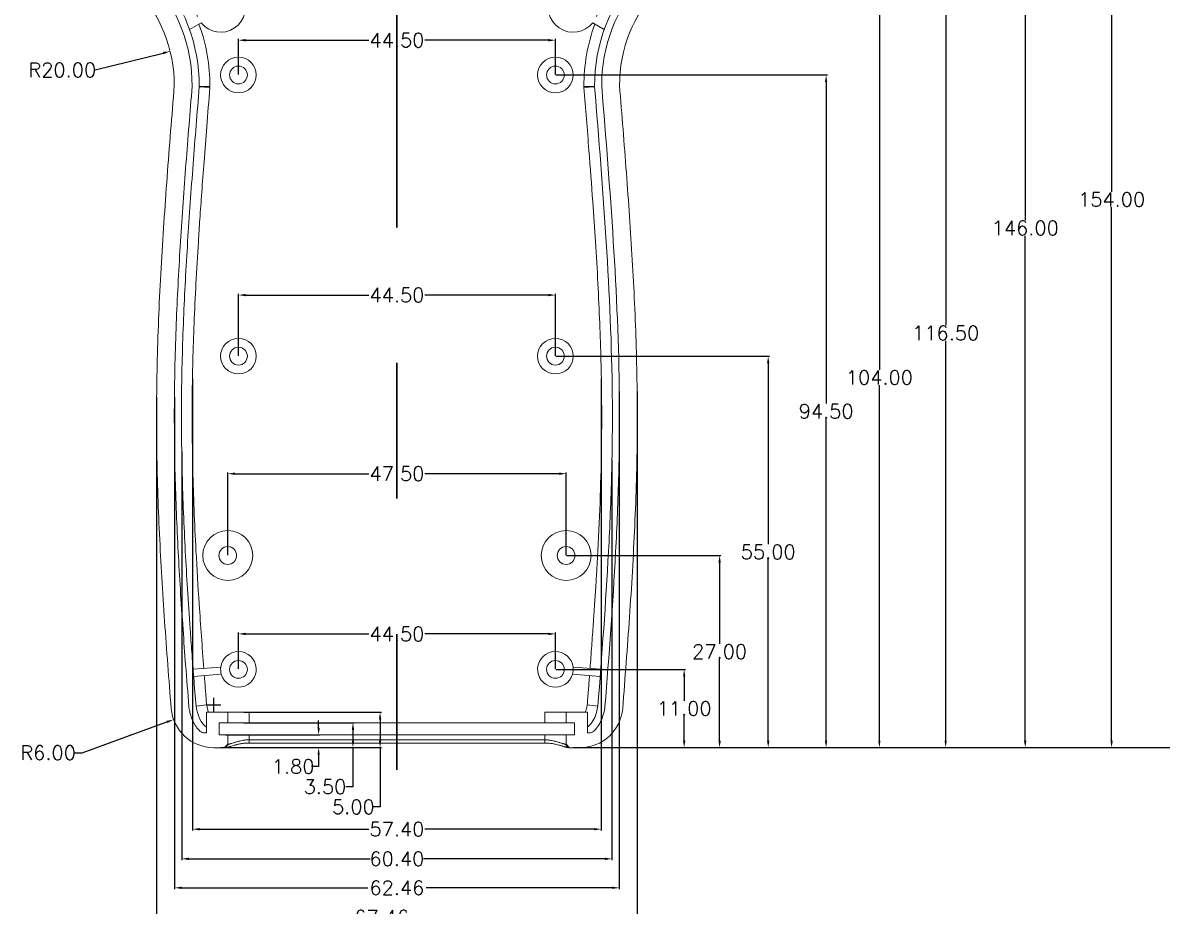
# Model space of a CAD drawing. Header units: inches. Extents: x 1209 to 3085, y 1126 to 1627.
# Drawn here: x 2425 to 2584.9, y 1328.3 to 1452.4 of the extents above; entities that cross this region are included whole.
import ezdxf

# ---------------------------------------------------------------- set-up
doc = ezdxf.new("R2010")
doc.units = ezdxf.units.IN
doc.header["$LTSCALE"] = 15
doc.linetypes.add('PHANTOM', pattern=[12.7, 6.35, -1.27, 1.27, -1.27, 1.27, -1.27])
doc.styles.get("Standard").update_dxf_attribs({"font": 'txt', "bigfont": 'gbcbig.shx'})
doc.dimstyles.new('2.5', dxfattribs={"dimtxt": 2, "dimasz": 1, "dimexe": 0.18, "dimexo": 0.0625, "dimgap": 0.09, "dimtad": 0, "dimtih": 1, "dimtoh": 1, "dimzin": 0, "dimdsep": 46, "dimtxsty": 'Standard', "dimcen": 1, "dimadec": 0, "dimazin": 2, "dimtfac": 1, "dimtofl": 0, "dimtmove": 0, "dimatfit": 3, "dimfxl": 1, "dimtolj": 1, "dimtzin": 0, "dimarcsym": 0})

# ---------------------------------------------------------------- blocks, each defined once
blk = doc.blocks.new('*D114')
at = {"color": 0, "lineweight": -2, "transparency": 16777216}
for p, q in [((2443.76, 1399.74), (2443.76, 1326.5)), ((2511.22, 1400.54), (2511.22, 1326.5)), ((2444.76, 1326.68), (2471.26, 1326.68)), ((2510.22, 1326.68), (2479.44, 1326.68))]:
    blk.add_line(p, q, dxfattribs=at)
at = {"color": 0, "transparency": 16777216}
for points in [[(2444.76, 1326.84), (2444.76, 1326.51), (2443.76, 1326.68)], [(2510.22, 1326.84), (2510.22, 1326.51), (2511.22, 1326.68)]]:
    blk.add_solid(points, dxfattribs=at)
at = {"layer": 'Defpoints', "color": 0, "transparency": 16777216}
for p in [(2443.76, 1399.8), (2511.22, 1400.6), (2511.22, 1326.68)]:
    blk.add_point(p, dxfattribs=at)
at = {"color": 0, "transparency": 16777216, "insert": (2475.35, 1326.68), "char_height": 2, "attachment_point": 5}
blk.add_mtext('\\A1;67.46', dxfattribs=at)
blk = doc.blocks.new('*D116')
at = {"color": 0, "lineweight": -2, "transparency": 16777216}
for p, q in [((2455.25, 1445.09), (2455.25, 1450.09)), ((2456.25, 1449.91), (2473.57, 1449.91)), ((2498.75, 1449.91), (2481.42, 1449.91)), ((2499.75, 1445.09), (2499.75, 1450.09))]:
    blk.add_line(p, q, dxfattribs=at)
at = {"color": 0, "transparency": 16777216}
for points in [[(2456.25, 1450.08), (2456.25, 1449.74), (2455.25, 1449.91)], [(2498.75, 1450.08), (2498.75, 1449.74), (2499.75, 1449.91)]]:
    blk.add_solid(points, dxfattribs=at)
at = {"layer": 'Defpoints', "color": 0, "transparency": 16777216}
for p in [(2499.75, 1449.91), (2455.25, 1445.03), (2499.75, 1445.03)]:
    blk.add_point(p, dxfattribs=at)
at = {"color": 0, "transparency": 16777216, "insert": (2477.5, 1449.91), "char_height": 2, "attachment_point": 5}
blk.add_mtext('\\A1;44.50', dxfattribs=at)
blk = doc.blocks.new('*D117')
at = {"color": 0, "lineweight": -2, "transparency": 16777216}
for p, q in [((2455.25, 1405.59), (2455.25, 1414.29)), ((2456.25, 1414.11), (2473.57, 1414.11)), ((2498.75, 1414.11), (2481.42, 1414.11)), ((2499.75, 1405.59), (2499.75, 1414.29))]:
    blk.add_line(p, q, dxfattribs=at)
at = {"color": 0, "transparency": 16777216}
for points in [[(2456.25, 1414.27), (2456.25, 1413.94), (2455.25, 1414.11)], [(2498.75, 1414.27), (2498.75, 1413.94), (2499.75, 1414.11)]]:
    blk.add_solid(points, dxfattribs=at)
at = {"layer": 'Defpoints', "color": 0, "transparency": 16777216}
for p in [(2499.75, 1414.11), (2455.25, 1405.53), (2499.75, 1405.53)]:
    blk.add_point(p, dxfattribs=at)
at = {"color": 0, "transparency": 16777216, "insert": (2477.5, 1414.11), "char_height": 2, "attachment_point": 5}
blk.add_mtext('\\A1;44.50', dxfattribs=at)
blk = doc.blocks.new('*D118')
at = {"color": 0, "lineweight": -2, "transparency": 16777216}
for p, q in [((2453.75, 1377.59), (2453.75, 1389.2)), ((2454.75, 1389.02), (2473.57, 1389.02)), ((2500.25, 1389.02), (2481.42, 1389.02)), ((2501.25, 1377.59), (2501.25, 1389.2))]:
    blk.add_line(p, q, dxfattribs=at)
at = {"color": 0, "transparency": 16777216}
for points in [[(2454.75, 1389.18), (2454.75, 1388.85), (2453.75, 1389.02)], [(2500.25, 1389.18), (2500.25, 1388.85), (2501.25, 1389.02)]]:
    blk.add_solid(points, dxfattribs=at)
at = {"layer": 'Defpoints', "color": 0, "transparency": 16777216}
for p in [(2501.25, 1389.02), (2453.75, 1377.53), (2501.25, 1377.53)]:
    blk.add_point(p, dxfattribs=at)
at = {"color": 0, "transparency": 16777216, "insert": (2477.5, 1389.02), "char_height": 2, "attachment_point": 5}
blk.add_mtext('\\A1;47.50', dxfattribs=at)
blk = doc.blocks.new('*D119')
at = {"color": 0, "lineweight": -2, "transparency": 16777216}
for p, q in [((2455.25, 1361.59), (2455.25, 1366.69)), ((2456.25, 1366.51), (2473.57, 1366.51)), ((2498.75, 1366.51), (2481.42, 1366.51)), ((2499.75, 1361.59), (2499.75, 1366.69))]:
    blk.add_line(p, q, dxfattribs=at)
at = {"color": 0, "transparency": 16777216}
for points in [[(2456.25, 1366.68), (2456.25, 1366.34), (2455.25, 1366.51)], [(2498.75, 1366.68), (2498.75, 1366.34), (2499.75, 1366.51)]]:
    blk.add_solid(points, dxfattribs=at)
at = {"layer": 'Defpoints', "color": 0, "transparency": 16777216}
for p in [(2499.75, 1366.51), (2455.25, 1361.53), (2499.75, 1361.53)]:
    blk.add_point(p, dxfattribs=at)
at = {"color": 0, "transparency": 16777216, "insert": (2477.5, 1366.51), "char_height": 2, "attachment_point": 5}
blk.add_mtext('\\A1;44.50', dxfattribs=at)
blk = doc.blocks.new('*D121')
at = {"color": 0, "lineweight": -2, "transparency": 16777216}
for p, q in [((2499.81, 1361.53), (2518, 1361.53)), ((2517.82, 1360.53), (2517.82, 1357.12)), ((2517.82, 1351.53), (2517.82, 1354.94)), ((2502.54, 1350.53), (2518, 1350.53))]:
    blk.add_line(p, q, dxfattribs=at)
at = {"color": 0, "transparency": 16777216}
for points in [[(2517.66, 1360.53), (2517.99, 1360.53), (2517.82, 1361.53)], [(2517.66, 1351.53), (2517.99, 1351.53), (2517.82, 1350.53)]]:
    blk.add_solid(points, dxfattribs=at)
at = {"layer": 'Defpoints', "color": 0, "transparency": 16777216}
for p in [(2499.75, 1361.53), (2517.82, 1361.53), (2502.48, 1350.53)]:
    blk.add_point(p, dxfattribs=at)
at = {"color": 0, "transparency": 16777216, "insert": (2517.82, 1356.03), "char_height": 2, "attachment_point": 5}
blk.add_mtext('\\A1;11.00', dxfattribs=at)
blk = doc.blocks.new('*D122')
at = {"color": 0, "lineweight": -2, "transparency": 16777216}
for p, q in [((2501.31, 1377.53), (2522.98, 1377.53)), ((2522.8, 1376.53), (2522.8, 1365.12)), ((2522.8, 1351.53), (2522.8, 1362.94)), ((2502.43, 1350.53), (2522.98, 1350.53))]:
    blk.add_line(p, q, dxfattribs=at)
at = {"color": 0, "transparency": 16777216}
for points in [[(2522.63, 1376.53), (2522.97, 1376.53), (2522.8, 1377.53)], [(2522.63, 1351.53), (2522.97, 1351.53), (2522.8, 1350.53)]]:
    blk.add_solid(points, dxfattribs=at)
at = {"layer": 'Defpoints', "color": 0, "transparency": 16777216}
for p in [(2501.25, 1377.53), (2522.8, 1377.53), (2502.37, 1350.53)]:
    blk.add_point(p, dxfattribs=at)
at = {"color": 0, "transparency": 16777216, "insert": (2522.8, 1364.03), "char_height": 2, "attachment_point": 5}
blk.add_mtext('\\A1;27.00', dxfattribs=at)
blk = doc.blocks.new('*D123')
at = {"color": 0, "lineweight": -2, "transparency": 16777216}
for p, q in [((2499.81, 1405.53), (2529.8, 1405.53)), ((2529.62, 1404.53), (2529.62, 1379.12)), ((2529.62, 1351.53), (2529.62, 1376.94)), ((2502.43, 1350.53), (2529.8, 1350.53))]:
    blk.add_line(p, q, dxfattribs=at)
at = {"color": 0, "transparency": 16777216}
for points in [[(2529.45, 1404.53), (2529.79, 1404.53), (2529.62, 1405.53)], [(2529.45, 1351.53), (2529.79, 1351.53), (2529.62, 1350.53)]]:
    blk.add_solid(points, dxfattribs=at)
at = {"layer": 'Defpoints', "color": 0, "transparency": 16777216}
for p in [(2499.75, 1405.53), (2529.62, 1405.53), (2502.37, 1350.53)]:
    blk.add_point(p, dxfattribs=at)
at = {"color": 0, "transparency": 16777216, "insert": (2529.62, 1378.03), "char_height": 2, "attachment_point": 5}
blk.add_mtext('\\A1;55.00', dxfattribs=at)
blk = doc.blocks.new('*D124')
at = {"color": 0, "lineweight": -2, "transparency": 16777216}
for p, q in [((2499.81, 1445.03), (2537.93, 1445.03)), ((2537.75, 1444.03), (2537.75, 1398.87)), ((2537.75, 1351.53), (2537.75, 1396.69)), ((2502.88, 1350.53), (2537.93, 1350.53))]:
    blk.add_line(p, q, dxfattribs=at)
at = {"color": 0, "transparency": 16777216}
for points in [[(2537.58, 1444.03), (2537.91, 1444.03), (2537.75, 1445.03)], [(2537.58, 1351.53), (2537.91, 1351.53), (2537.75, 1350.53)]]:
    blk.add_solid(points, dxfattribs=at)
at = {"layer": 'Defpoints', "color": 0, "transparency": 16777216}
for p in [(2499.75, 1445.03), (2502.81, 1350.53), (2537.75, 1350.53)]:
    blk.add_point(p, dxfattribs=at)
at = {"color": 0, "transparency": 16777216, "insert": (2537.75, 1397.78), "char_height": 2, "attachment_point": 5}
blk.add_mtext('\\A1;94.50', dxfattribs=at)
blk = doc.blocks.new('*D125')
at = {"color": 0, "lineweight": -2, "transparency": 16777216}
for p, q in [((2502.31, 1454.53), (2545.41, 1454.53)), ((2545.23, 1453.53), (2545.23, 1403.62)), ((2545.23, 1351.53), (2545.23, 1401.44)), ((2502.6, 1350.53), (2545.41, 1350.53))]:
    blk.add_line(p, q, dxfattribs=at)
at = {"color": 0, "transparency": 16777216}
for points in [[(2545.06, 1453.53), (2545.39, 1453.53), (2545.23, 1454.53)], [(2545.06, 1351.53), (2545.39, 1351.53), (2545.23, 1350.53)]]:
    blk.add_solid(points, dxfattribs=at)
at = {"layer": 'Defpoints', "color": 0, "transparency": 16777216}
for p in [(2502.25, 1454.53), (2502.54, 1350.53), (2545.23, 1350.53)]:
    blk.add_point(p, dxfattribs=at)
at = {"color": 0, "transparency": 16777216, "insert": (2545.23, 1402.53), "char_height": 2, "attachment_point": 5}
blk.add_mtext('\\A1;104.00', dxfattribs=at)
blk = doc.blocks.new('*D126')
at = {"color": 0, "lineweight": -2, "transparency": 16777216}
for p, q in [((2510.06, 1467.03), (2554.72, 1467.03)), ((2554.54, 1466.03), (2554.54, 1409.87)), ((2554.54, 1351.53), (2554.54, 1407.69)), ((2502.25, 1350.53), (2554.72, 1350.53))]:
    blk.add_line(p, q, dxfattribs=at)
at = {"color": 0, "transparency": 16777216}
for points in [[(2554.37, 1466.03), (2554.7, 1466.03), (2554.54, 1467.03)], [(2554.37, 1351.53), (2554.7, 1351.53), (2554.54, 1350.53)]]:
    blk.add_solid(points, dxfattribs=at)
at = {"layer": 'Defpoints', "color": 0, "transparency": 16777216}
for p in [(2510, 1467.03), (2554.54, 1467.03), (2502.18, 1350.53)]:
    blk.add_point(p, dxfattribs=at)
at = {"color": 0, "transparency": 16777216, "insert": (2554.54, 1408.78), "char_height": 2, "attachment_point": 5}
blk.add_mtext('\\A1;116.50', dxfattribs=at)
blk = doc.blocks.new('*D127')
at = {"color": 0, "lineweight": -2, "transparency": 16777216}
for p, q in [((2509.81, 1496.53), (2565.88, 1496.53)), ((2565.7, 1495.53), (2565.7, 1424.62)), ((2565.7, 1351.53), (2565.7, 1422.44)), ((2502.66, 1350.53), (2565.88, 1350.53))]:
    blk.add_line(p, q, dxfattribs=at)
at = {"color": 0, "transparency": 16777216}
for points in [[(2565.53, 1495.53), (2565.87, 1495.53), (2565.7, 1496.53)], [(2565.53, 1351.53), (2565.87, 1351.53), (2565.7, 1350.53)]]:
    blk.add_solid(points, dxfattribs=at)
at = {"layer": 'Defpoints', "color": 0, "transparency": 16777216}
for p in [(2509.75, 1496.53), (2502.6, 1350.53), (2565.7, 1350.53)]:
    blk.add_point(p, dxfattribs=at)
at = {"color": 0, "transparency": 16777216, "insert": (2565.7, 1423.53), "char_height": 2, "attachment_point": 5}
blk.add_mtext('\\A1;146.00', dxfattribs=at)
blk = doc.blocks.new('*D128')
at = {"color": 0, "lineweight": -2, "transparency": 16777216}
for p, q in [((2507.31, 1504.53), (2578.01, 1504.53)), ((2577.83, 1503.53), (2577.83, 1428.62)), ((2577.83, 1351.53), (2577.83, 1426.44)), ((2502.25, 1350.53), (2578.01, 1350.53))]:
    blk.add_line(p, q, dxfattribs=at)
at = {"color": 0, "transparency": 16777216}
for points in [[(2577.66, 1503.53), (2578, 1503.53), (2577.83, 1504.53)], [(2577.66, 1351.53), (2578, 1351.53), (2577.83, 1350.53)]]:
    blk.add_solid(points, dxfattribs=at)
at = {"layer": 'Defpoints', "color": 0, "transparency": 16777216}
for p in [(2507.25, 1504.53), (2502.18, 1350.53), (2577.83, 1350.53)]:
    blk.add_point(p, dxfattribs=at)
at = {"color": 0, "transparency": 16777216, "insert": (2577.83, 1427.53), "char_height": 2, "attachment_point": 5}
blk.add_mtext('\\A1;154.00', dxfattribs=at)
blk = doc.blocks.new('*D129')
at = {"color": 0, "lineweight": -2, "transparency": 16777216}
for p, q in [((2494.81, 1506.03), (2593.62, 1506.03)), ((2593.44, 1505.03), (2593.44, 1429.37)), ((2593.44, 1351.53), (2593.44, 1427.19)), ((2502.43, 1350.53), (2593.62, 1350.53))]:
    blk.add_line(p, q, dxfattribs=at)
at = {"color": 0, "transparency": 16777216}
for points in [[(2593.27, 1505.03), (2593.61, 1505.03), (2593.44, 1506.03)], [(2593.27, 1351.53), (2593.61, 1351.53), (2593.44, 1350.53)]]:
    blk.add_solid(points, dxfattribs=at)
at = {"layer": 'Defpoints', "color": 0, "transparency": 16777216}
for p in [(2494.75, 1506.03), (2502.37, 1350.53), (2593.44, 1350.53)]:
    blk.add_point(p, dxfattribs=at)
at = {"color": 0, "transparency": 16777216, "insert": (2593.44, 1428.28), "char_height": 2, "attachment_point": 5}
blk.add_mtext('\\A1;155.50', dxfattribs=at)
blk = doc.blocks.new('*D130')
at = {"color": 0, "lineweight": -2, "transparency": 16777216}
for p, q in [((2466.51, 1353.33), (2466.51, 1354.33)), ((2453.43, 1352.33), (2466.69, 1352.33)), ((2452.87, 1350.53), (2466.69, 1350.53)), ((2466.51, 1349.53), (2466.51, 1347.88)), ((2466.51, 1347.88), (2465.51, 1347.88))]:
    blk.add_line(p, q, dxfattribs=at)
at = {"color": 0, "transparency": 16777216}
for points in [[(2466.34, 1353.33), (2466.67, 1353.33), (2466.51, 1352.33)], [(2466.34, 1349.53), (2466.67, 1349.53), (2466.51, 1350.53)]]:
    blk.add_solid(points, dxfattribs=at)
at = {"layer": 'Defpoints', "color": 0, "transparency": 16777216}
for p in [(2453.36, 1352.33), (2466.51, 1352.33), (2452.81, 1350.53)]:
    blk.add_point(p, dxfattribs=at)
at = {"color": 0, "transparency": 16777216, "insert": (2462.92, 1347.88), "char_height": 2, "attachment_point": 5}
blk.add_mtext('\\A1;1.80', dxfattribs=at)
blk = doc.blocks.new('*D131')
at = {"color": 0, "lineweight": -2, "transparency": 16777216}
for p, q in [((2455.98, 1354.03), (2471.5, 1354.03)), ((2471.32, 1353.03), (2471.32, 1351.53)), ((2452.87, 1350.53), (2471.5, 1350.53)), ((2471.32, 1350.53), (2471.32, 1345.04)), ((2471.32, 1345.04), (2470.32, 1345.04))]:
    blk.add_line(p, q, dxfattribs=at)
at = {"color": 0, "transparency": 16777216}
for points in [[(2471.16, 1353.03), (2471.49, 1353.03), (2471.32, 1354.03)], [(2471.16, 1351.53), (2471.49, 1351.53), (2471.32, 1350.53)]]:
    blk.add_solid(points, dxfattribs=at)
at = {"layer": 'Defpoints', "color": 0, "transparency": 16777216}
for p in [(2455.92, 1354.03), (2471.32, 1354.03), (2452.81, 1350.53)]:
    blk.add_point(p, dxfattribs=at)
at = {"color": 0, "transparency": 16777216, "insert": (2467.4, 1345.04), "char_height": 2, "attachment_point": 5}
blk.add_mtext('\\A1;3.50', dxfattribs=at)
blk = doc.blocks.new('*D132')
at = {"color": 0, "lineweight": -2, "transparency": 16777216}
for p, q in [((2455.99, 1355.53), (2475.31, 1355.53)), ((2475.13, 1354.53), (2475.13, 1351.53)), ((2452.74, 1350.53), (2475.31, 1350.53)), ((2475.13, 1350.53), (2475.13, 1342.21)), ((2475.13, 1342.21), (2474.13, 1342.21))]:
    blk.add_line(p, q, dxfattribs=at)
at = {"color": 0, "transparency": 16777216}
for points in [[(2474.97, 1354.53), (2475.3, 1354.53), (2475.13, 1355.53)], [(2474.97, 1351.53), (2475.3, 1351.53), (2475.13, 1350.53)]]:
    blk.add_solid(points, dxfattribs=at)
at = {"layer": 'Defpoints', "color": 0, "transparency": 16777216}
for p in [(2455.93, 1355.53), (2452.68, 1350.53), (2475.13, 1350.53)]:
    blk.add_point(p, dxfattribs=at)
at = {"color": 0, "transparency": 16777216, "insert": (2471.38, 1342.21), "char_height": 2, "attachment_point": 5}
blk.add_mtext('\\A1;5.00', dxfattribs=at)
blk = doc.blocks.new('*D139')
at = {"color": 0, "lineweight": -2, "transparency": 16777216}
blk.add_line((2435.11, 1445.73), (2444.69, 1448.1), dxfattribs=at)
at = {"color": 0, "transparency": 16777216}
blk.add_solid([(2444.65, 1448.27), (2444.73, 1447.94), (2445.66, 1448.35)], dxfattribs=at)
at = {"layer": 'Defpoints', "color": 0, "transparency": 16777216}
for p in [(2445.66, 1448.35), (2426.25, 1443.54)]:
    blk.add_point(p, dxfattribs=at)
at = {"color": 0, "transparency": 16777216, "insert": (2430.52, 1445.73), "char_height": 2, "attachment_point": 5}
blk.add_mtext('\\A1;R20.00', dxfattribs=at)
blk = doc.blocks.new('*D140')
at = {"color": 0, "lineweight": -2, "transparency": 16777216}
for p, q in [((2450.78, 1356.53), (2452.78, 1356.53)), ((2451.78, 1355.53), (2451.78, 1357.53)), ((2433.29, 1349.81), (2445.2, 1354.14)), ((2432.29, 1349.81), (2433.29, 1349.81))]:
    blk.add_line(p, q, dxfattribs=at)
at = {"color": 0, "transparency": 16777216}
blk.add_solid([(2445.15, 1354.29), (2445.26, 1353.98), (2446.14, 1354.48)], dxfattribs=at)
at = {"layer": 'Defpoints', "color": 0, "transparency": 16777216}
for p in [(2451.78, 1356.53), (2446.14, 1354.48)]:
    blk.add_point(p, dxfattribs=at)
at = {"color": 0, "transparency": 16777216, "insert": (2428.53, 1349.81), "char_height": 2, "attachment_point": 5}
blk.add_mtext('\\A1;R6.00', dxfattribs=at)
blk = doc.blocks.new('*D141')
at = {"color": 0, "lineweight": -2, "transparency": 16777216}
for p, q in [((2446.26, 1399.79), (2446.26, 1330.66)), ((2508.72, 1400.54), (2508.72, 1330.66)), ((2447.26, 1330.84), (2473.4, 1330.84)), ((2507.72, 1330.84), (2481.58, 1330.84))]:
    blk.add_line(p, q, dxfattribs=at)
at = {"color": 0, "transparency": 16777216}
for points in [[(2447.26, 1331.01), (2447.26, 1330.68), (2446.26, 1330.84)], [(2507.72, 1331.01), (2507.72, 1330.68), (2508.72, 1330.84)]]:
    blk.add_solid(points, dxfattribs=at)
at = {"layer": 'Defpoints', "color": 0, "transparency": 16777216}
for p in [(2446.26, 1399.85), (2508.72, 1400.6), (2508.72, 1330.84)]:
    blk.add_point(p, dxfattribs=at)
at = {"color": 0, "transparency": 16777216, "insert": (2477.49, 1330.84), "char_height": 2, "attachment_point": 5}
blk.add_mtext('\\A1;62.46', dxfattribs=at)
blk = doc.blocks.new('*D142')
at = {"color": 0, "lineweight": -2, "transparency": 16777216}
for p, q in [((2447.29, 1392.15), (2447.29, 1334.73)), ((2507.69, 1390.97), (2507.69, 1334.73)), ((2448.29, 1334.91), (2473.73, 1334.91)), ((2506.69, 1334.91), (2481.24, 1334.91))]:
    blk.add_line(p, q, dxfattribs=at)
at = {"color": 0, "transparency": 16777216}
for points in [[(2448.29, 1335.08), (2448.29, 1334.74), (2447.29, 1334.91)], [(2506.69, 1335.08), (2506.69, 1334.74), (2507.69, 1334.91)]]:
    blk.add_solid(points, dxfattribs=at)
at = {"layer": 'Defpoints', "color": 0, "transparency": 16777216}
for p in [(2447.29, 1392.22), (2507.69, 1391.03), (2507.69, 1334.91)]:
    blk.add_point(p, dxfattribs=at)
at = {"color": 0, "transparency": 16777216, "insert": (2477.49, 1334.91), "char_height": 2, "attachment_point": 5}
blk.add_mtext('\\A1;60.40', dxfattribs=at)
blk = doc.blocks.new('*D143')
at = {"color": 0, "lineweight": -2, "transparency": 16777216}
for p, q in [((2448.8, 1402.41), (2448.8, 1338.9)), ((2506.19, 1402.41), (2506.19, 1338.9)), ((2449.8, 1339.08), (2473.57, 1339.08)), ((2505.19, 1339.08), (2481.42, 1339.08))]:
    blk.add_line(p, q, dxfattribs=at)
at = {"color": 0, "transparency": 16777216}
for points in [[(2449.8, 1339.24), (2449.8, 1338.91), (2448.8, 1339.08)], [(2505.19, 1339.24), (2505.19, 1338.91), (2506.19, 1339.08)]]:
    blk.add_solid(points, dxfattribs=at)
at = {"layer": 'Defpoints', "color": 0, "transparency": 16777216}
for p in [(2448.8, 1402.48), (2506.19, 1402.48), (2506.19, 1339.08)]:
    blk.add_point(p, dxfattribs=at)
at = {"color": 0, "transparency": 16777216, "insert": (2477.5, 1339.08), "char_height": 2, "attachment_point": 5}
blk.add_mtext('\\A1;57.40', dxfattribs=at)

msp = doc.modelspace()

# ---------------------------------------------------------------- linework, layer by layer
at = {"color": 1, "linetype": 'PHANTOM', "lineweight": 30}
msp.add_line((2477.496, 1518.871), (2477.496, 1346.182), dxfattribs=at)
at = {"color": 7, "linetype": 'Continuous', "lineweight": 15}
for p, q in [((2449.999, 1452.356), (2448.385, 1451.42)), ((2504.992, 1452.356), (2506.606, 1451.42)), ((2449.742, 1443.355), (2449.745, 1443.431)), ((2449.742, 1443.355), (2451.24, 1443.263)), ((2451.245, 1443.395), (2449.745, 1443.431)), ((2451.245, 1443.395), (2451.24, 1443.263)), ((2505.246, 1443.431), (2503.746, 1443.395)), ((2503.752, 1443.263), (2503.746, 1443.395)), ((2505.249, 1443.355), (2503.752, 1443.263)), ((2505.249, 1443.355), (2505.246, 1443.431)), ((2452.765, 1361.837), (2448.884, 1361.54)), ((2502.226, 1361.837), (2506.107, 1361.54)), ((2452.842, 1360.84), (2448.96, 1360.543)), ((2502.15, 1360.84), (2506.031, 1360.543)), ((2449.289, 1356.337), (2450.778, 1356.532)), ((2450.746, 1355.526), (2450.746, 1353.419)), ((2453.746, 1355.526), (2450.746, 1355.526)), ((2453.746, 1355.526), (2453.746, 1354.026)), ((2453.746, 1355.526), (2456.746, 1355.526)), ((2456.746, 1355.526), (2456.746, 1354.026)), ((2498.246, 1354.026), (2498.246, 1355.526)), ((2498.246, 1355.526), (2501.246, 1355.526)), ((2501.246, 1355.526), (2501.246, 1354.026)), ((2501.246, 1355.526), (2504.246, 1355.526)), ((2504.246, 1355.526), (2504.246, 1353.419)), ((2450.746, 1352.602), (2450.746, 1353.419)), ((2453.746, 1354.026), (2452.546, 1354.026)), ((2452.546, 1354.026), (2452.546, 1352.326)), ((2456.746, 1354.026), (2453.746, 1354.026)), ((2498.246, 1354.026), (2456.746, 1354.026)), ((2501.246, 1354.026), (2498.246, 1354.026)), ((2502.446, 1354.026), (2501.246, 1354.026)), ((2502.446, 1352.326), (2502.446, 1354.026)), ((2504.246, 1352.602), (2504.246, 1353.419)), ((2450.518, 1352.602), (2450.746, 1352.602)), ((2452.546, 1352.326), (2453.746, 1352.326)), ((2453.746, 1352.326), (2453.746, 1351.026)), ((2453.746, 1352.326), (2456.746, 1352.326)), ((2456.746, 1352.326), (2456.746, 1351.627)), ((2456.746, 1352.326), (2498.246, 1352.326)), ((2498.246, 1351.627), (2498.246, 1352.326)), ((2498.246, 1352.326), (2501.246, 1352.326)), ((2501.246, 1352.326), (2501.246, 1351.026)), ((2501.246, 1352.326), (2502.446, 1352.326)), ((2504.473, 1352.602), (2504.246, 1352.602)), ((2453.246, 1350.526), (2451.783, 1350.526)), ((2453.246, 1350.526), (2453.746, 1351.026)), ((2453.392, 1350.526), (2453.246, 1350.526)), ((2453.871, 1351.026), (2453.392, 1350.526)), ((2453.746, 1351.026), (2453.871, 1351.026)), ((2456.746, 1351.627), (2456.746, 1351.182)), ((2456.746, 1351.627), (2498.246, 1351.627)), ((2498.246, 1351.182), (2456.746, 1351.182)), ((2498.246, 1351.627), (2498.246, 1351.182)), ((2501.121, 1351.026), (2501.246, 1351.026)), ((2501.121, 1351.026), (2501.6, 1350.526)), ((2501.246, 1351.026), (2501.746, 1350.526)), ((2503.208, 1350.526), (2501.746, 1350.526))]:
    msp.add_line(p, q, dxfattribs=at)
for centre, radius in [((2455.246, 1445.026), 2.5), ((2455.246, 1445.026), 1.25), ((2499.746, 1445.026), 2.5), ((2499.746, 1445.026), 1.25), ((2455.246, 1405.526), 2.5), ((2499.746, 1405.526), 2.5), ((2455.246, 1405.526), 1.25), ((2499.746, 1405.526), 1.25), ((2453.746, 1377.526), 3.5), ((2501.246, 1377.526), 3.5), ((2453.746, 1377.526), 1.25), ((2501.246, 1377.526), 1.25), ((2455.246, 1361.526), 1.25), ((2499.746, 1361.526), 1.25)]:
    msp.add_circle(centre, radius, dxfattribs=at)
for centre, radius, start, end in [((2426.246, 1443.539), 23.5, 359.73622, 41.92808), ((2528.746, 1443.539), 23.5, 138.07192, 180.26378), ((2426.246, 1443.539), 20, 0, 43.40101), ((2426.246, 1443.539), 22.5, 359.73622, 41.92808), ((2452.746, 1454.526), 3.5, 218.31588, 201.88946), ((2502.246, 1454.526), 3.5, 338.11054, 321.68412), ((2528.746, 1443.539), 22.5, 138.07192, 180.26378), ((2528.746, 1443.539), 20, 136.59899, 180), ((2426.246, 1443.539), 25, 359.67001, 20.23168), ((2528.746, 1443.539), 25, 159.76832, 180.32999), ((2455.246, 1361.526), 2.5, 195.92406, 172.85014), ((2499.746, 1361.526), 2.5, 7.14986, 344.07594), ((2455.246, 1361.526), 2.5, 172.85014, 195.92406), ((2499.746, 1361.526), 2.5, 344.07594, 7.14986), ((2451.783, 1356.526), 6, 184.54524, 270), ((2449.291, 1356.328), 1, 184.54524, 190.02439), ((2503.208, 1356.526), 6, 270, 355.45476), ((2505.7, 1356.328), 1, 349.97561, 355.45476), ((2450.519, 1353.602), 1, 227.61149, 270), ((2504.473, 1353.602), 1, 270, 312.38851)]:
    msp.add_arc(centre, radius, start, end, dxfattribs=at)
for points, knots in [([(2445.802, 1356.051), (2445.484, 1360.133), (2444.847, 1368.292), (2444.107, 1380.54), (2443.693, 1392.793), (2443.778, 1405.244), (2444.335, 1417.885), (2445.211, 1430.713), (2445.901, 1439.263), (2446.246, 1443.539)], [0, 0, 0, 0, 0.1401684, 0.2801852, 0.4200297, 0.5598069, 0.7063656, 0.8531182, 1, 1, 1, 1]), ([(2448.745, 1443.435), (2448.599, 1441.621), (2448.306, 1437.992), (2447.737, 1430.733), (2447.084, 1421.656), (2446.589, 1412.524), (2446.343, 1405.247), (2446.243, 1399.815), (2446.242, 1394.4), (2446.371, 1387.126), (2446.671, 1379.907), (2447.093, 1372.647), (2447.448, 1367.356), (2447.854, 1361.84), (2448.14, 1358.214), (2448.294, 1356.249)], [0, 0, 0, 0, 0.0625325, 0.1250644, 0.2501286, 0.3751764, 0.4392089, 0.5002258, 0.5618159, 0.6252249, 0.75013, 0.8099757, 0.8750474, 0.932296, 1, 1, 1, 1]), ([(2449.291, 1356.328), (2449.185, 1357.67), (2448.984, 1360.219), (2448.709, 1363.842), (2448.406, 1368.011), (2448.092, 1372.71), (2447.67, 1379.964), (2447.37, 1387.175), (2447.241, 1394.439), (2447.243, 1399.844), (2447.343, 1405.266), (2447.59, 1412.524), (2448.085, 1421.633), (2448.736, 1430.686), (2449.304, 1437.926), (2449.596, 1441.545), (2449.742, 1443.355)], [0, 0, 0, 0, 0.0463253, 0.0880063, 0.1250433, 0.1901875, 0.2500875, 0.3751095, 0.4385247, 0.5001355, 0.5611139, 0.6251393, 0.7500801, 0.8750304, 0.9375137, 1, 1, 1, 1]), ([(2451.24, 1443.263), (2451.093, 1441.428), (2450.815, 1437.954), (2450.432, 1433.036), (2450.107, 1428.702), (2449.839, 1424.954), (2449.555, 1420.692), (2449.274, 1415.821), (2449.015, 1410.245), (2448.84, 1404.968), (2448.744, 1399.87), (2448.741, 1394.765), (2448.83, 1389.468), (2449.009, 1383.912), (2449.299, 1377.63), (2449.754, 1370.181), (2450.16, 1364.673), (2450.382, 1361.655)], [0, 0, 0, 0, 0.0675539, 0.1279144, 0.1810818, 0.2270568, 0.26584, 0.3378506, 0.4061451, 0.4707339, 0.5316294, 0.5932757, 0.6580905, 0.726091, 0.7972922, 0.8889051, 1, 1, 1, 1]), ([(2504.609, 1361.655), (2504.689, 1362.72), (2504.844, 1364.791), (2505.059, 1367.811), (2505.253, 1370.656), (2505.425, 1373.325), (2505.576, 1375.819), (2505.807, 1379.987), (2506.06, 1385.737), (2506.241, 1392.975), (2506.258, 1399.307), (2506.15, 1404.983), (2505.976, 1410.258), (2505.717, 1415.832), (2505.389, 1421.513), (2504.959, 1427.741), (2504.415, 1434.96), (2503.987, 1440.314), (2503.751, 1443.263)], [0, 0, 0, 0, 0.0392049, 0.0762489, 0.1111322, 0.1438552, 0.1744186, 0.2028228, 0.2970841, 0.3856539, 0.4685705, 0.5294496, 0.5940188, 0.6622902, 0.7342744, 0.8028529, 0.8914273, 1, 1, 1, 1]), ([(2505.7, 1356.328), (2506.276, 1363.578), (2506.82, 1370.823), (2507.393, 1381.693), (2507.544, 1385.317), (2507.731, 1392.567), (2507.767, 1396.194), (2507.663, 1407.079), (2507.334, 1414.335), (2506.42, 1428.846), (2505.834, 1436.097), (2505.249, 1443.355)], [0, 0, 0, 0, 0.25, 0.25, 0.375, 0.375, 0.5, 0.5, 0.75, 0.75, 1, 1, 1, 1]), ([(2506.246, 1443.435), (2506.831, 1436.178), (2507.417, 1428.92), (2508.333, 1414.386), (2508.663, 1407.114), (2508.767, 1396.19), (2508.731, 1392.552), (2508.543, 1385.281), (2508.392, 1381.648), (2507.818, 1370.756), (2507.273, 1363.501), (2506.697, 1356.249)], [0, 0, 0, 0, 0.25, 0.25, 0.5, 0.5, 0.625, 0.625, 0.75, 0.75, 1, 1, 1, 1]), ([(2508.746, 1443.539), (2509.075, 1439.457), (2509.733, 1431.296), (2510.583, 1419.05), (2511.162, 1406.8), (2511.323, 1394.349), (2510.945, 1381.706), (2510.189, 1368.875), (2509.523, 1360.327), (2509.189, 1356.051)], [0, 0, 0, 0, 0.1402084, 0.2803013, 0.4202194, 0.5600037, 0.7064897, 0.8531598, 1, 1, 1, 1]), ([(2450.458, 1360.657), (2450.51, 1359.979), (2450.616, 1358.6), (2450.724, 1357.221), (2450.779, 1356.521)], [0, 0, 0, 0, 0.4922956, 1, 1, 1, 1]), ([(2504.212, 1356.521), (2504.267, 1357.221), (2504.376, 1358.6), (2504.481, 1359.979), (2504.533, 1360.657)], [0, 0, 0, 0, 0.507688, 1, 1, 1, 1]), ([(2450.781, 1356.521), (2450.817, 1356.34), (2450.883, 1356.003), (2450.991, 1355.677), (2451.041, 1355.526)], [0, 0, 0, 0, 0.5370457, 1, 1, 1, 1]), ([(2503.951, 1355.526), (2503.971, 1355.583), (2504.012, 1355.701), (2504.067, 1355.887), (2504.119, 1356.086), (2504.167, 1356.299), (2504.196, 1356.446), (2504.211, 1356.521)], [0, 0, 0, 0, 0.1765399, 0.3645778, 0.5643659, 0.7761145, 1, 1, 1, 1]), ([(2448.306, 1356.154), (2448.328, 1356.04), (2448.369, 1355.817), (2448.444, 1355.491), (2448.527, 1355.179), (2448.619, 1354.882), (2448.72, 1354.6), (2448.829, 1354.333), (2448.966, 1354.04), (2449.136, 1353.729), (2449.35, 1353.408), (2449.583, 1353.117), (2449.758, 1352.947), (2449.844, 1352.863)], [0, 0, 0, 0, 0.09389633, 0.18437271, 0.2715411, 0.35552675, 0.43646965, 0.51452617, 0.58987065, 0.69839032, 0.80235303, 0.90258319, 1, 1, 1, 1]), ([(2504.246, 1353.419), (2504.47, 1353.622), (2504.958, 1354.065), (2505.431, 1355.096), (2505.603, 1355.884), (2505.7, 1356.328)], [0, 0, 0, 0, 0.2710183, 0.5895311, 1, 1, 1, 1]), ([(2506.685, 1356.154), (2506.546, 1355.367), (2506.34, 1354.677), (2505.891, 1353.779), (2505.717, 1353.502), (2505.401, 1353.114), (2505.278, 1352.983), (2505.147, 1352.863)], [0, 0, 0, 0, 0.5, 0.5, 0.75, 0.75, 0.89031896, 0.89031896, 0.89031896, 0.89031896]), ([(2456.746, 1351.182), (2456.689, 1351.182), (2456.575, 1351.182), (2456.406, 1351.175), (2456.238, 1351.165), (2456.072, 1351.15), (2455.907, 1351.131), (2455.744, 1351.108), (2455.583, 1351.081), (2455.424, 1351.05), (2455.266, 1351.016), (2455.11, 1350.98), (2454.956, 1350.941), (2454.803, 1350.9), (2454.613, 1350.847), (2454.395, 1350.784), (2454.163, 1350.714), (2453.956, 1350.652), (2453.774, 1350.6), (2453.62, 1350.559), (2453.489, 1350.532), (2453.424, 1350.528), (2453.391, 1350.526)], [0, 0, 0, 0, 0.036313, 0.0723721, 0.1083068, 0.1442483, 0.1803273, 0.2166733, 0.253413, 0.2906688, 0.3285583, 0.3671933, 0.4066793, 0.4471151, 0.4885925, 0.5633924, 0.6367043, 0.7090588, 0.7810076, 0.8531118, 0.9259288, 1, 1, 1, 1]), ([(2453.871, 1351.026), (2453.885, 1351.027), (2453.915, 1351.027), (2453.97, 1351.035), (2454.034, 1351.048), (2454.109, 1351.067), (2454.194, 1351.091), (2454.33, 1351.132), (2454.567, 1351.212), (2454.941, 1351.33), (2455.372, 1351.449), (2455.747, 1351.533), (2456.039, 1351.581), (2456.282, 1351.609), (2456.517, 1351.626), (2456.671, 1351.627), (2456.746, 1351.627)], [0, 0, 0, 0, 0.03787576, 0.07718523, 0.11797226, 0.1602761, 0.20413191, 0.24957126, 0.35292345, 0.50006918, 0.64571737, 0.75048596, 0.81786579, 0.88182692, 0.94249085, 1, 1, 1, 1]), ([(2498.246, 1351.627), (2498.295, 1351.627), (2498.395, 1351.627), (2498.549, 1351.62), (2498.706, 1351.608), (2498.867, 1351.591), (2499.032, 1351.568), (2499.27, 1351.528), (2499.619, 1351.449), (2500.051, 1351.33), (2500.425, 1351.212), (2500.679, 1351.126), (2500.842, 1351.078), (2500.957, 1351.048), (2501.051, 1351.029), (2501.098, 1351.027), (2501.121, 1351.026)], [0, 0, 0, 0, 0.0379912, 0.0773676, 0.1181751, 0.1604546, 0.204243, 0.2495735, 0.3543268, 0.5000159, 0.6471343, 0.7505029, 0.8180305, 0.882042, 0.942653, 1, 1, 1, 1]), ([(2501.6, 1350.526), (2501.583, 1350.527), (2501.549, 1350.528), (2501.489, 1350.536), (2501.421, 1350.549), (2501.347, 1350.566), (2501.264, 1350.587), (2501.174, 1350.612), (2501.077, 1350.64), (2500.972, 1350.671), (2500.86, 1350.705), (2500.74, 1350.741), (2500.613, 1350.779), (2500.479, 1350.818), (2500.296, 1350.87), (2500.063, 1350.935), (2499.775, 1351.006), (2499.48, 1351.069), (2499.18, 1351.119), (2498.874, 1351.156), (2498.561, 1351.179), (2498.351, 1351.181), (2498.246, 1351.182)], [0, 0, 0, 0, 0.0400673, 0.0797025, 0.1189875, 0.1580067, 0.196846, 0.2355925, 0.2743341, 0.3131586, 0.3521532, 0.3914041, 0.4309957, 0.4710104, 0.5115278, 0.5876969, 0.6605522, 0.7307381, 0.798975, 0.8660459, 0.9327753, 1, 1, 1, 1])]:
    msp.add_open_spline(points, degree=3, knots=knots, dxfattribs=at)
for points in [[(2505.702, 1356.338), (2505.205, 1356.401), (2504.709, 1356.465), (2504.213, 1356.533)], [(2450.746, 1353.419), (2450.03, 1353.924), (2449.545, 1354.894), (2449.291, 1356.328)]]:
    msp.add_open_spline(points, degree=3, dxfattribs=at)

# ---------------------------------------------------------------- dimensions: what is measured, and where the dimension line sits
for base, p1, p2, picture, middle in [((2593.439, 1350.526), (2494.746, 1506.026), (2502.371, 1350.526), '*D129', (2593.439, 1428.276)), ((2577.829, 1350.526), (2507.246, 1504.526), (2502.184, 1350.526), '*D128', (2577.829, 1427.526)), ((2565.7, 1350.526), (2509.746, 1496.526), (2502.602, 1350.526), '*D127', (2565.7, 1423.526)), ((2554.538, 1467.027), (2502.184, 1350.526), (2509.996, 1467.027), '*D126', (2554.538, 1408.777)), ((2545.228, 1350.526), (2502.246, 1454.526), (2502.539, 1350.526), '*D125', (2545.228, 1402.526)), ((2537.748, 1350.526), (2499.746, 1445.026), (2502.813, 1350.526), '*D124', (2537.748, 1397.776)), ((2529.62, 1405.526), (2502.371, 1350.526), (2499.746, 1405.526), '*D123', (2529.62, 1378.026)), ((2522.8, 1377.526), (2502.371, 1350.526), (2501.246, 1377.526), '*D122', (2522.8, 1364.026)), ((2517.823, 1361.526), (2502.477, 1350.526), (2499.746, 1361.526), '*D121', (2517.823, 1356.026))]:
    dim = msp.add_linear_dim(base=base, p1=p1, p2=p2, angle=90, dimstyle='2.5')
    dim.commit()
    dim.dimension.update_dxf_attribs({"geometry": picture, "text_midpoint": middle})
for base, p1, p2, picture, middle in [((2499.746, 1449.91), (2455.246, 1445.026), (2499.746, 1445.026), '*D116', (2477.496, 1449.91)), ((2499.746, 1414.107), (2455.246, 1405.526), (2499.746, 1405.526), '*D117', (2477.496, 1414.107)), ((2506.195, 1339.078), (2448.797, 1402.475), (2506.195, 1402.475), '*D143', (2477.496, 1339.078)), ((2501.246, 1389.018), (2453.746, 1377.526), (2501.246, 1377.526), '*D118', (2477.496, 1389.018)), ((2499.746, 1366.51), (2455.246, 1361.526), (2499.746, 1361.526), '*D119', (2477.496, 1366.51))]:
    dim = msp.add_linear_dim(base=base, p1=p1, p2=p2, dimstyle='2.5')
    dim.commit()
    dim.dimension.update_dxf_attribs({"geometry": picture, "text_midpoint": middle})
for center, mpoint, picture, middle in [((2426.246, 1443.539), (2445.66, 1448.345), '*D139', (2435.113, 1445.734)), ((2451.783, 1356.526), (2446.144, 1354.478), '*D140', (2428.529, 1349.807))]:
    dim = msp.add_radius_dim(center=center, mpoint=mpoint, dimstyle='2.5')
    dim.commit()
    dim.dimension.update_dxf_attribs({"geometry": picture, "text_midpoint": middle, "dimtype": 164})
for base, p1, p2, picture, middle in [((2511.223, 1326.677), (2443.761, 1399.804), (2511.223, 1400.599), '*D114', (2475.349, 1326.677)), ((2508.7239, 1330.8447), (2446.2592, 1399.8512), (2508.7239, 1400.6001), '*D141', (2477.4916, 1330.8447)), ((2507.685, 1334.911), (2447.285, 1392.215), (2507.685, 1391.035), '*D142', (2477.485, 1334.911))]:
    dim = msp.add_linear_dim(base=base, p1=p1, p2=p2, dimstyle='2.5')
    dim.commit()
    dim.dimension.update_dxf_attribs({"geometry": picture, "text_midpoint": middle, "dimtype": 160})
for base, p1, p2, picture, middle in [((2475.134, 1350.526), (2455.926, 1355.526), (2452.68, 1350.526), '*D132', (2471.377, 1342.213)), ((2466.505, 1352.326), (2452.809, 1350.526), (2453.363, 1352.326), '*D130', (2462.915, 1347.877)), ((2471.324, 1354.026), (2452.809, 1350.526), (2455.916, 1354.026), '*D131', (2467.4, 1345.044))]:
    dim = msp.add_linear_dim(base=base, p1=p1, p2=p2, angle=90, dimstyle='2.5')
    dim.commit()
    dim.dimension.update_dxf_attribs({"geometry": picture, "text_midpoint": middle, "dimtype": 160})

doc.saveas('drawing.dxf')
